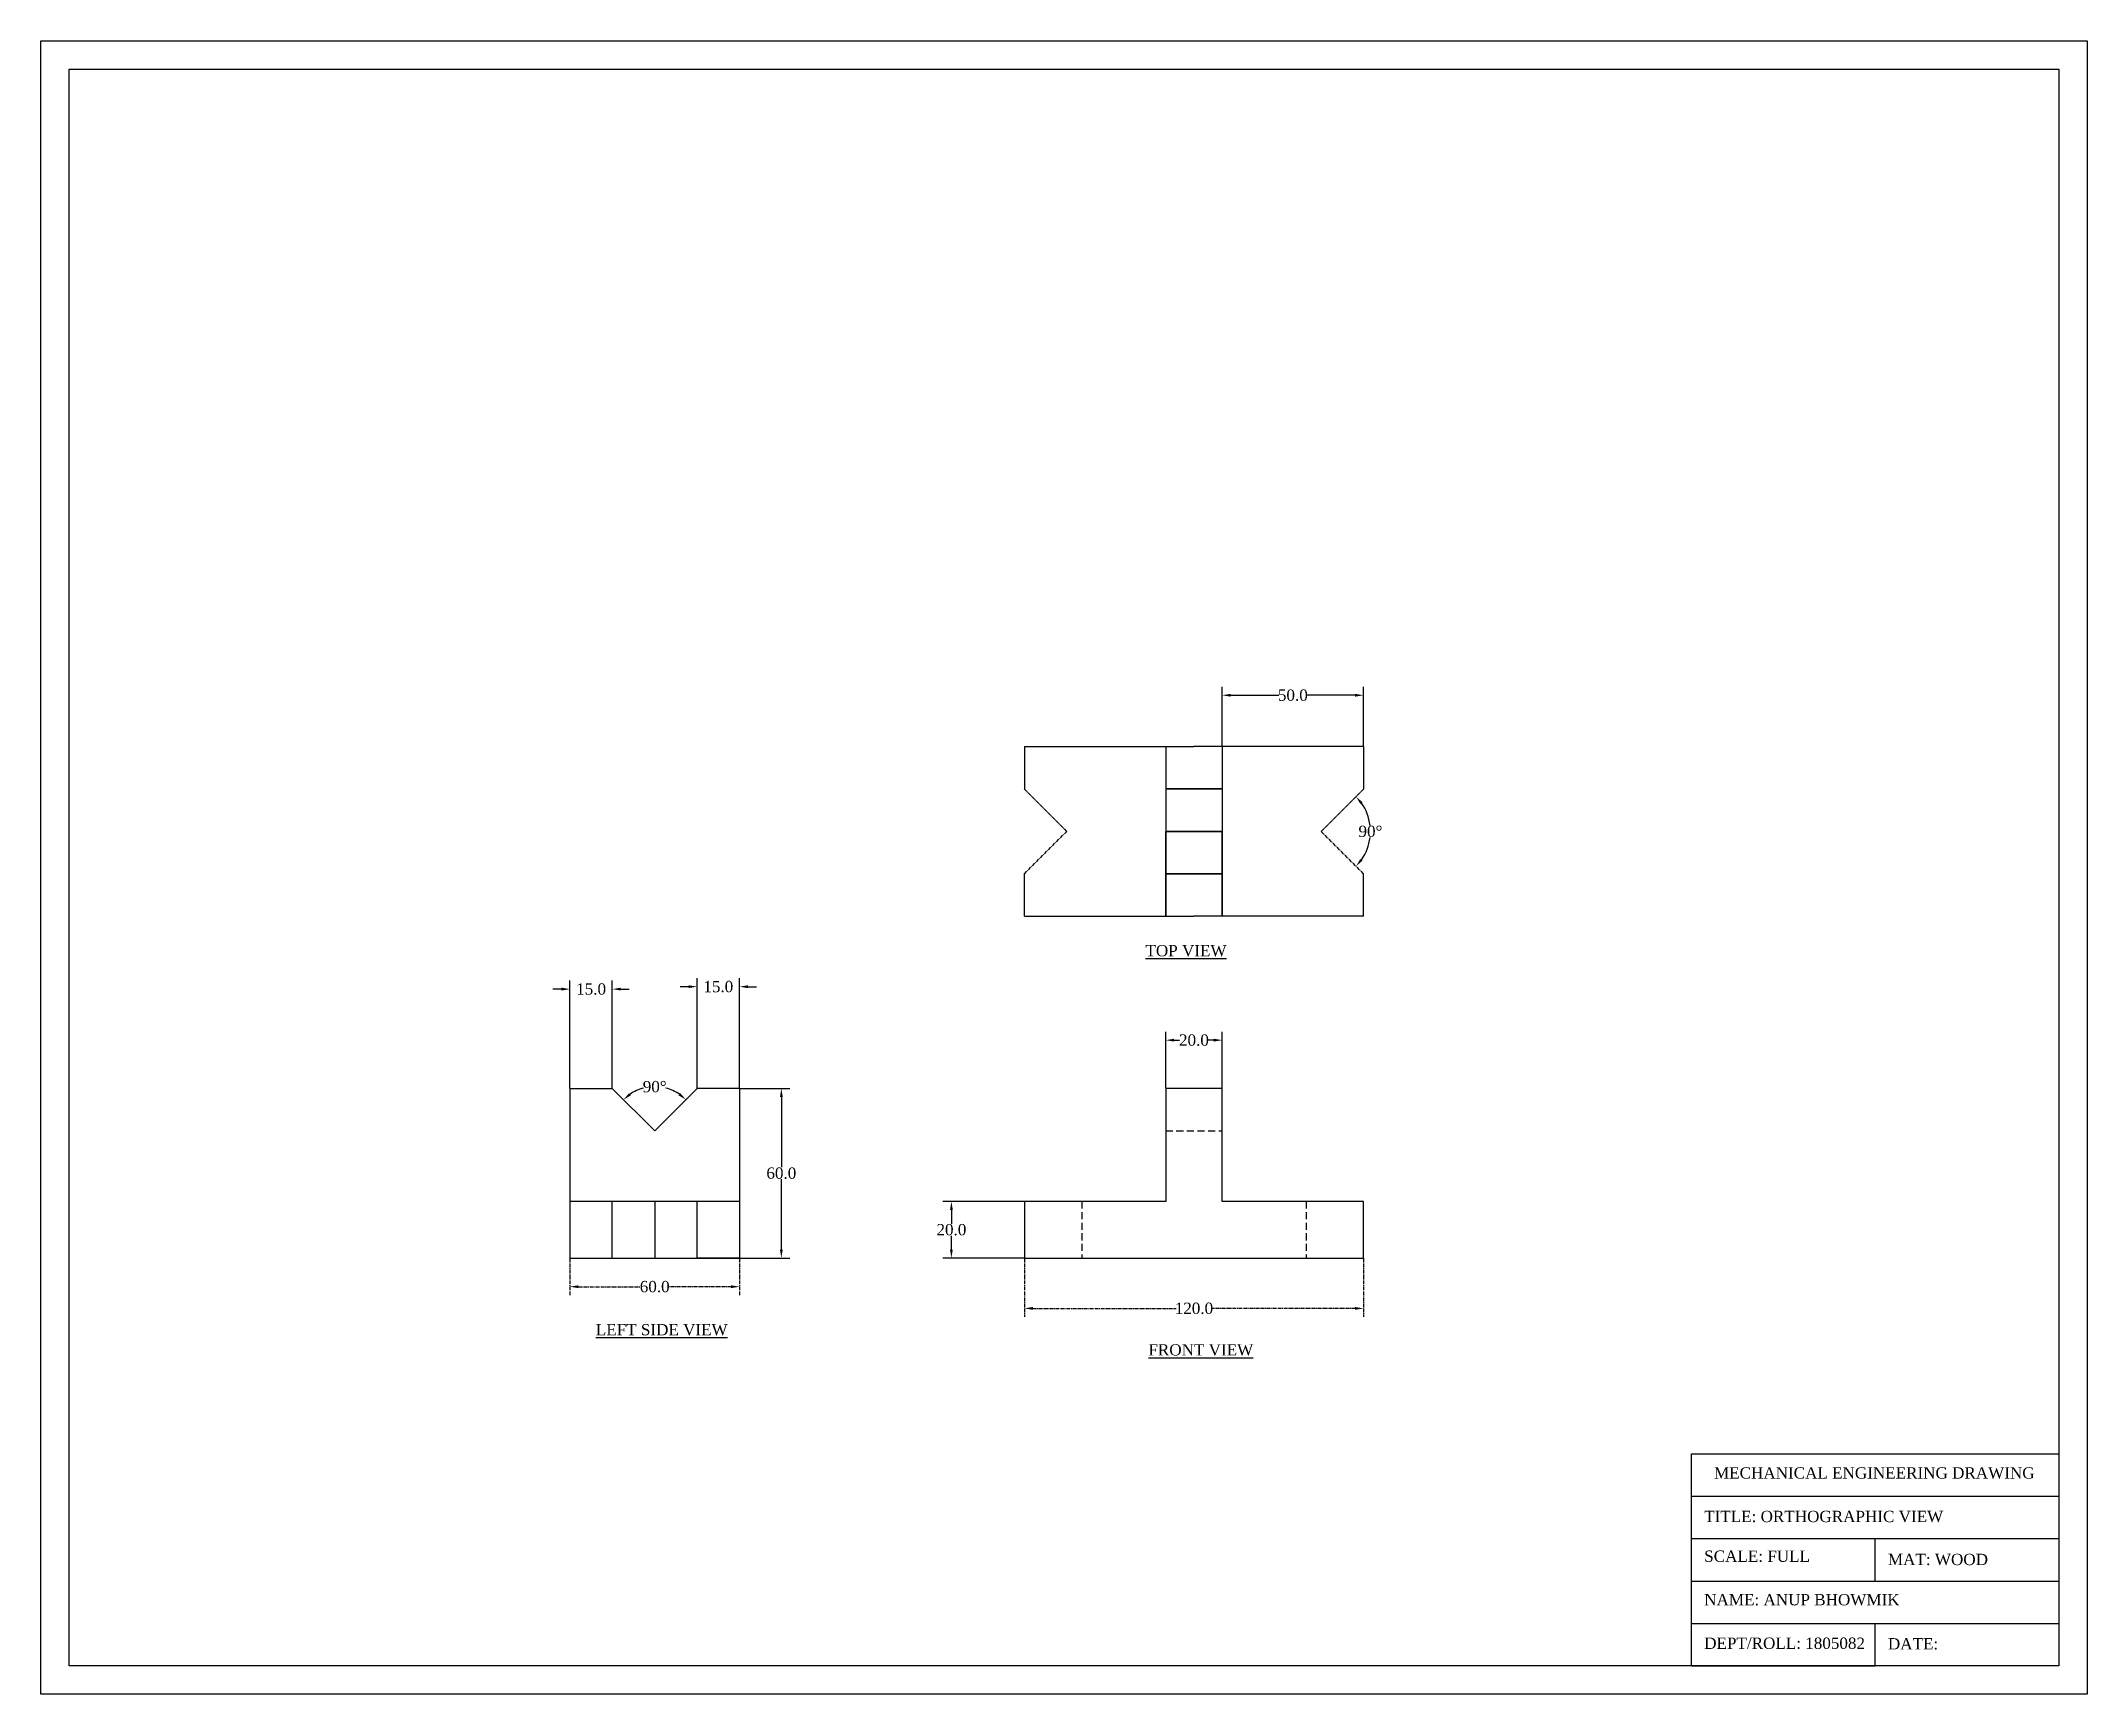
# Model space of a CAD drawing. Header units: millimetres. Extents: x 14 to 738, y -548 to 37.
import ezdxf

# ---------------------------------------------------------------- set-up
doc = ezdxf.new("R2010")
doc.units = ezdxf.units.MM
doc.header["$MEASUREMENT"] = 0
doc.linetypes.add('CENTER', pattern=[2, 1.25, -0.25, 0.25, -0.25])
doc.linetypes.add('HIDDEN', pattern=[0.375, 0.25, -0.125])
doc.styles.get("Standard").update_dxf_attribs({"font": 'times.ttf', "height": 4})
doc.dimstyles.get("Standard").update_dxf_attribs({"dimtxt": 4, "dimasz": 3, "dimexe": 3, "dimexo": 0.0625, "dimgap": 0.09, "dimtad": 0, "dimtih": 1, "dimtoh": 1, "dimdec": 1, "dimzin": 0, "dimdsep": 46, "dimtxsty": 'Standard', "dimcen": -5, "dimadec": 0, "dimazin": 0, "dimtfac": 1, "dimtdec": 1, "dimtofl": 0, "dimtmove": 0, "dimatfit": 3, "dimfxl": 1, "dimtolj": 1, "dimtzin": 0, "dimarcsym": 0})

# ---------------------------------------------------------------- blocks, each defined once
blk = doc.blocks.new('*D1')
at = {"color": 0, "lineweight": -2}
for p, q in [((361.44, -373.65), (332.68, -373.65)), ((335.68, -376.65), (335.68, -381.52)), ((335.68, -390.65), (335.68, -385.78)), ((361.44, -393.65), (332.68, -393.65))]:
    blk.add_line(p, q, dxfattribs=at)
at = {"color": 0}
for points in [[(335.18, -376.65), (336.18, -376.65), (335.68, -373.65)], [(335.18, -390.65), (336.18, -390.65), (335.68, -393.65)]]:
    blk.add_solid(points, dxfattribs=at)
at = {"layer": 'Defpoints', "color": 0}
for p in [(361.5, -373.65), (335.68, -393.65), (361.5, -393.65)]:
    blk.add_point(p, dxfattribs=at)
at = {"color": 0, "insert": (335.68, -383.65), "char_height": 4, "attachment_point": 5}
blk.add_mtext('\\A1;20.0', dxfattribs=at)
blk = doc.blocks.new('*D2')
at = {"color": 0, "lineweight": -2}
for p, q in [((411.5, -333.59), (411.5, -313.56)), ((414.5, -316.56), (416.41, -316.56)), ((428.5, -316.56), (426.59, -316.56)), ((431.5, -333.59), (431.5, -313.56))]:
    blk.add_line(p, q, dxfattribs=at)
at = {"color": 0}
for points in [[(414.5, -316.06), (414.5, -317.06), (411.5, -316.56)], [(428.5, -316.06), (428.5, -317.06), (431.5, -316.56)]]:
    blk.add_solid(points, dxfattribs=at)
at = {"layer": 'Defpoints', "color": 0}
for p in [(431.5, -316.56), (411.5, -333.65), (431.5, -333.65)]:
    blk.add_point(p, dxfattribs=at)
at = {"color": 0, "insert": (421.5, -316.56), "char_height": 4, "attachment_point": 5}
blk.add_mtext('\\A1;20.0', dxfattribs=at)
blk = doc.blocks.new('*D3')
at = {"color": 0, "lineweight": -2}
for p, q in [((200.7, -333.59), (200.7, -295.49)), ((215.7, -333.59), (215.7, -295.49)), ((197.7, -298.49), (194.7, -298.49)), ((218.7, -298.49), (221.7, -298.49))]:
    blk.add_line(p, q, dxfattribs=at)
at = {"color": 0}
for points in [[(197.7, -297.99), (197.7, -298.99), (200.7, -298.49)], [(218.7, -297.99), (218.7, -298.99), (215.7, -298.49)]]:
    blk.add_solid(points, dxfattribs=at)
at = {"layer": 'Defpoints', "color": 0}
for p in [(215.7, -298.49), (200.7, -333.65), (215.7, -333.65)]:
    blk.add_point(p, dxfattribs=at)
at = {"color": 0, "insert": (208.2, -298.49), "char_height": 4, "attachment_point": 5}
blk.add_mtext('\\A1;15.0', dxfattribs=at)
blk = doc.blocks.new('*D4')
at = {"color": 0, "lineweight": -2}
for p, q in [((245.7, -333.59), (245.7, -294.63)), ((260.7, -333.59), (260.7, -294.63)), ((242.7, -297.63), (239.7, -297.63)), ((263.7, -297.63), (266.7, -297.63))]:
    blk.add_line(p, q, dxfattribs=at)
at = {"color": 0}
for points in [[(242.7, -297.13), (242.7, -298.13), (245.7, -297.63)], [(263.7, -297.13), (263.7, -298.13), (260.7, -297.63)]]:
    blk.add_solid(points, dxfattribs=at)
at = {"layer": 'Defpoints', "color": 0}
for p in [(260.7, -297.63), (245.7, -333.65), (260.7, -333.65)]:
    blk.add_point(p, dxfattribs=at)
at = {"color": 0, "insert": (253.2, -297.63), "char_height": 4, "attachment_point": 5}
blk.add_mtext('\\A1;15.0', dxfattribs=at)
blk = doc.blocks.new('*D5')
at = {"color": 0, "lineweight": -2}
for start, end in [(104.66127, 123.98142), (56.01858, 75.33873)]:
    blk.add_arc((230.7, -348.65), 15.62, start, end, dxfattribs=at)
at = {"color": 0}
for points in [[(222.29, -336.08), (221.65, -335.31), (219.65, -337.6)], [(239.75, -335.31), (239.11, -336.08), (241.75, -337.6)]]:
    blk.add_solid(points, dxfattribs=at)
at = {"layer": 'Defpoints', "color": 0}
for p in [(215.7, -333.65), (234.74, -333.56), (245.7, -333.65), (230.7, -348.65), (230.7, -348.65)]:
    blk.add_point(p, dxfattribs=at)
at = {"color": 0, "insert": (230.7, -333.03), "char_height": 4, "attachment_point": 5}
blk.add_mtext('\\A1;90°', dxfattribs=at)
blk = doc.blocks.new('*D6')
at = {"color": 0, "linetype": 'CENTER', "lineweight": -2}
for p, q in [((361.5, -393.71), (361.5, -414.48)), ((481.5, -393.71), (481.5, -414.48)), ((364.5, -411.48), (415.22, -411.48)), ((478.5, -411.48), (427.79, -411.48))]:
    blk.add_line(p, q, dxfattribs=at)
at = {"color": 0, "linetype": 'CENTER'}
for points in [[(364.5, -410.98), (364.5, -411.98), (361.5, -411.48)], [(478.5, -410.98), (478.5, -411.98), (481.5, -411.48)]]:
    blk.add_solid(points, dxfattribs=at)
at = {"layer": 'Defpoints', "color": 0, "linetype": 'CENTER'}
for p in [(361.5, -393.65), (481.5, -393.65), (481.5, -411.48)]:
    blk.add_point(p, dxfattribs=at)
at = {"color": 0, "linetype": 'CENTER', "insert": (421.5, -411.48), "char_height": 4, "attachment_point": 5}
blk.add_mtext('\\A1;120.0', dxfattribs=at)
blk = doc.blocks.new('*D7')
at = {"color": 0, "linetype": 'CENTER', "lineweight": -2}
for p, q in [((200.7, -393.71), (200.7, -406.8)), ((260.7, -393.71), (260.7, -406.8)), ((203.7, -403.8), (225.67, -403.8)), ((257.7, -403.8), (235.73, -403.8))]:
    blk.add_line(p, q, dxfattribs=at)
at = {"color": 0, "linetype": 'CENTER'}
for points in [[(203.7, -403.3), (203.7, -404.3), (200.7, -403.8)], [(257.7, -403.3), (257.7, -404.3), (260.7, -403.8)]]:
    blk.add_solid(points, dxfattribs=at)
at = {"layer": 'Defpoints', "color": 0, "linetype": 'CENTER'}
for p in [(200.7, -393.65), (260.7, -393.65), (260.7, -403.8)]:
    blk.add_point(p, dxfattribs=at)
at = {"color": 0, "linetype": 'CENTER', "insert": (230.7, -403.8), "char_height": 4, "attachment_point": 5}
blk.add_mtext('\\A1;60.0', dxfattribs=at)
blk = doc.blocks.new('*D8')
at = {"color": 0, "lineweight": -2}
for start, end in [(7.02657, 35.1177), (324.8823, 352.97343)]:
    blk.add_arc((466.54, -242.69), 17.42, start, end, dxfattribs=at)
at = {"color": 0}
for points in [[(480.4, -233), (481.16, -232.35), (478.85, -230.38)], [(481.16, -253.03), (480.4, -252.39), (478.85, -255.01)]]:
    blk.add_solid(points, dxfattribs=at)
at = {"layer": 'Defpoints', "color": 0}
for p in [(481.57, -227.66), (466.54, -242.69), (466.54, -242.69), (483.36, -247.2), (481.5, -257.66)]:
    blk.add_point(p, dxfattribs=at)
at = {"color": 0, "insert": (483.95, -242.69), "char_height": 4, "attachment_point": 5}
blk.add_mtext('\\A1;90°', dxfattribs=at)
blk = doc.blocks.new('*D9')
at = {"color": 0, "lineweight": -2}
for p, q in [((431.5, -212.6), (431.5, -191.51)), ((434.5, -194.51), (451.49, -194.51)), ((478.5, -194.51), (461.52, -194.51)), ((481.5, -212.6), (481.5, -191.51))]:
    blk.add_line(p, q, dxfattribs=at)
at = {"color": 0}
for points in [[(434.5, -194.01), (434.5, -195.01), (431.5, -194.51)], [(478.5, -194.01), (478.5, -195.01), (481.5, -194.51)]]:
    blk.add_solid(points, dxfattribs=at)
at = {"layer": 'Defpoints', "color": 0}
for p in [(481.5, -194.51), (431.5, -212.66), (481.5, -212.66)]:
    blk.add_point(p, dxfattribs=at)
at = {"color": 0, "insert": (456.5, -194.51), "char_height": 4, "attachment_point": 5}
blk.add_mtext('\\A1;50.0', dxfattribs=at)
blk = doc.blocks.new('*D10')
at = {"color": 0, "lineweight": -2}
for p, q in [((260.76, -333.65), (278.51, -333.65)), ((275.51, -336.65), (275.51, -361.52)), ((275.51, -390.65), (275.51, -365.78)), ((260.76, -393.65), (278.51, -393.65))]:
    blk.add_line(p, q, dxfattribs=at)
at = {"color": 0}
for points in [[(275.01, -336.65), (276.01, -336.65), (275.51, -333.65)], [(275.01, -390.65), (276.01, -390.65), (275.51, -393.65)]]:
    blk.add_solid(points, dxfattribs=at)
at = {"layer": 'Defpoints', "color": 0}
for p in [(260.7, -333.65), (260.7, -393.65), (275.51, -393.65)]:
    blk.add_point(p, dxfattribs=at)
at = {"color": 0, "insert": (275.51, -363.65), "char_height": 4, "attachment_point": 5}
blk.add_mtext('\\A1;60.0', dxfattribs=at)

msp = doc.modelspace()

# ---------------------------------------------------------------- linework, layer by layer
for p, q in [((361.5, -212.66), (421.5, -212.66)), ((361.5, -212.66), (361.5, -227.66)), ((361.5, -212.66), (361.5, -227.66)), ((411.5, -212.66), (411.5, -272.66)), ((411.5, -212.66), (411.5, -227.66)), ((481.5, -212.66), (421.5, -212.66)), ((431.5, -212.66), (431.5, -272.66)), ((431.5, -212.66), (431.5, -227.66)), ((481.5, -212.66), (481.5, -227.66)), ((481.5, -212.66), (481.5, -227.66)), ((411.5, -227.66), (431.5, -227.66)), ((431.5, -227.66), (411.5, -227.66)), ((411.5, -272.66), (411.5, -242.66)), ((411.5, -242.66), (431.5, -242.66)), ((431.5, -242.66), (411.5, -242.66)), ((431.5, -272.66), (431.5, -242.66)), ((361.5, -272.66), (361.5, -257.66)), ((411.5, -272.66), (411.5, -257.66)), ((411.5, -257.66), (431.5, -257.66)), ((431.5, -257.66), (411.5, -257.66)), ((431.5, -272.66), (431.5, -257.66)), ((481.5, -272.66), (481.5, -257.66)), ((361.5, -272.66), (421.5, -272.66)), ((481.5, -272.66), (421.5, -272.66)), ((200.7, -333.65), (200.7, -393.65)), ((200.7, -333.65), (215.7, -333.65)), ((200.7, -333.65), (215.7, -333.65)), ((200.7, -333.65), (215.7, -333.65)), ((200.7, -333.65), (215.7, -333.65)), ((215.7, -333.65), (230.7, -348.65)), ((245.7, -333.65), (230.7, -348.65)), ((260.7, -333.65), (245.7, -333.65)), ((260.7, -333.65), (245.7, -333.65)), ((260.7, -333.65), (260.7, -393.65)), ((431.5, -333.65), (411.5, -333.65)), ((411.5, -333.65), (411.5, -373.65)), ((431.5, -373.65), (431.5, -333.65)), ((260.7, -373.65), (200.7, -373.65)), ((215.7, -393.65), (215.7, -373.65)), ((230.7, -373.65), (230.7, -393.65)), ((245.7, -393.65), (245.7, -373.65)), ((411.5, -373.65), (361.5, -373.65)), ((361.5, -373.65), (361.5, -393.65)), ((481.5, -373.65), (431.5, -373.65)), ((481.5, -393.65), (481.5, -373.65)), ((200.7, -393.65), (260.7, -393.65)), ((200.7, -393.65), (215.7, -393.65)), ((260.7, -393.65), (245.7, -393.65)), ((361.5, -393.65), (481.5, -393.65)), ((597.52, -537.96), (597.52, -462.96)), ((597.52, -462.96), (727.52, -462.96)), ((727.52, -462.96), (727.52, -537.96)), ((597.52, -492.96), (597.52, -477.96)), ((597.52, -477.96), (727.52, -477.96)), ((597.52, -507.96), (597.52, -492.96)), ((597.52, -492.96), (727.52, -492.96)), ((662.52, -507.96), (662.52, -492.96)), ((597.52, -522.96), (597.52, -507.96)), ((597.52, -507.96), (727.52, -507.96)), ((597.52, -507.96), (662.52, -507.96)), ((597.52, -537.96), (597.52, -522.96)), ((597.52, -522.96), (727.52, -522.96)), ((662.52, -537.96), (662.52, -522.96)), ((727.52, -537.96), (597.52, -537.96)), ((597.52, -537.96), (662.52, -537.96)), ((597.52, -537.96), (662.52, -537.96))]:
    msp.add_line(p, q)
at = {"linetype": 'CENTER'}
for p, q in [((361.44, -227.66), (376.47, -242.69)), ((481.57, -227.66), (466.54, -242.69)), ((361.5, -257.66), (376.47, -242.69)), ((481.5, -257.66), (466.54, -242.69))]:
    msp.add_line(p, q, dxfattribs=at)
at = {"color": 4, "linetype": 'HIDDEN', "ltscale": 10}
for p, q in [((411.5, -348.65), (431.5, -348.65)), ((381.8, -373.65), (381.8, -393.65)), ((461.21, -373.65), (461.21, -393.65))]:
    msp.add_line(p, q, dxfattribs=at)
for points in [[(13.52, 37.04), (737.52, 37.04), (737.52, -547.96), (13.52, -547.96)], [(23.52, 27.04), (727.52, 27.04), (727.52, -537.96), (23.52, -537.96)]]:
    msp.add_lwpolyline(points, close=True)

# ---------------------------------------------------------------- texts
at = {"color": 2, "linetype": 'CENTER', "char_height": 4, "attachment_point": 1}
for s, insert, width in [('{\\L\\C0;TOP VIEW}', (404.35, -282.89), 107.2404), ('{\\L\\C0;FRONT VIEW}', (405.39, -424.14), 66.1582)]:
    msp.add_mtext(s, dxfattribs=dict(at, insert=insert, width=width))
at = {"linetype": 'CENTER', "insert": (209.87, -417.01), "char_height": 4, "width": 59.9886, "attachment_point": 1}
msp.add_mtext('{\\LLEFT SIDE VIEW}', dxfattribs=at)
at = {"char_height": 4, "attachment_point": 1}
for s, insert, width in [('{\\fTimes New Roman|b0|i0|c0|p18;MECHANICAL ENGINEERING DRAWING}', (605.52, -467.7), 130), ('   TITLE: ORTHOGRAPHIC VIEW', (597.52, -483.1), 130), ('   SCALE: FULL', (597.52, -497.16), 65), ('   MAT: WOOD', (662.52, -498.31), 65), ('   NAME: ANUP BHOWMIK', (597.52, -512.56), 130), ('   DEPT/ROLL: 1805082', (597.52, -527.96), 65), ('   DATE:', (662.52, -528.16), 65)]:
    msp.add_mtext(s, dxfattribs=dict(at, insert=insert, width=width))

# ---------------------------------------------------------------- dimensions: what is measured, and where the dimension line sits
at = {"color": 2}
for base, p1, p2, picture, middle in [((481.5, -194.51), (431.5, -212.66), (481.5, -212.66), '*D9', (456.5, -194.51)), ((215.7, -298.49), (200.7, -333.65), (215.7, -333.65), '*D3', (208.2, -298.49)), ((260.7, -297.63), (245.7, -333.65), (260.7, -333.65), '*D4', (253.2, -297.63)), ((431.5, -316.56), (411.5, -333.65), (431.5, -333.65), '*D2', (421.5, -316.56))]:
    dim = msp.add_linear_dim(base=base, p1=p1, p2=p2, dimstyle='Standard', dxfattribs=at)
    dim.commit()
    dim.dimension.update_dxf_attribs({"geometry": picture, "text_midpoint": middle})
for base, line1, line2, picture, middle in [((483.36, -247.2), ((481.5, -257.66), (466.54, -242.69)), ((481.57, -227.66), (466.54, -242.69)), '*D8', (483.95, -242.69)), ((234.74, -333.56), ((245.7, -333.65), (230.7, -348.65)), ((215.7, -333.65), (230.7, -348.65)), '*D5', (230.7, -333.03))]:
    dim = msp.add_angular_dim_2l(base=base, line1=line1, line2=line2, dimstyle='Standard', dxfattribs=at)
    dim.commit()
    dim.dimension.update_dxf_attribs({"geometry": picture, "text_midpoint": middle})
for base, p1, p2, picture, middle in [((275.51, -393.65), (260.7, -333.65), (260.7, -393.65), '*D10', (275.51, -363.65)), ((335.68, -393.65), (361.5, -373.65), (361.5, -393.65), '*D1', (335.68, -383.65))]:
    dim = msp.add_linear_dim(base=base, p1=p1, p2=p2, angle=90, dimstyle='Standard', dxfattribs=at)
    dim.commit()
    dim.dimension.update_dxf_attribs({"geometry": picture, "text_midpoint": middle})
at = {"color": 2, "linetype": 'CENTER'}
for base, p1, p2, picture, middle in [((260.7, -403.8), (200.7, -393.65), (260.7, -393.65), '*D7', (230.7, -403.8)), ((481.5, -411.48), (361.5, -393.65), (481.5, -393.65), '*D6', (421.5, -411.48))]:
    dim = msp.add_linear_dim(base=base, p1=p1, p2=p2, dimstyle='Standard', dxfattribs=at)
    dim.commit()
    dim.dimension.update_dxf_attribs({"geometry": picture, "text_midpoint": middle})

doc.saveas('drawing.dxf')
